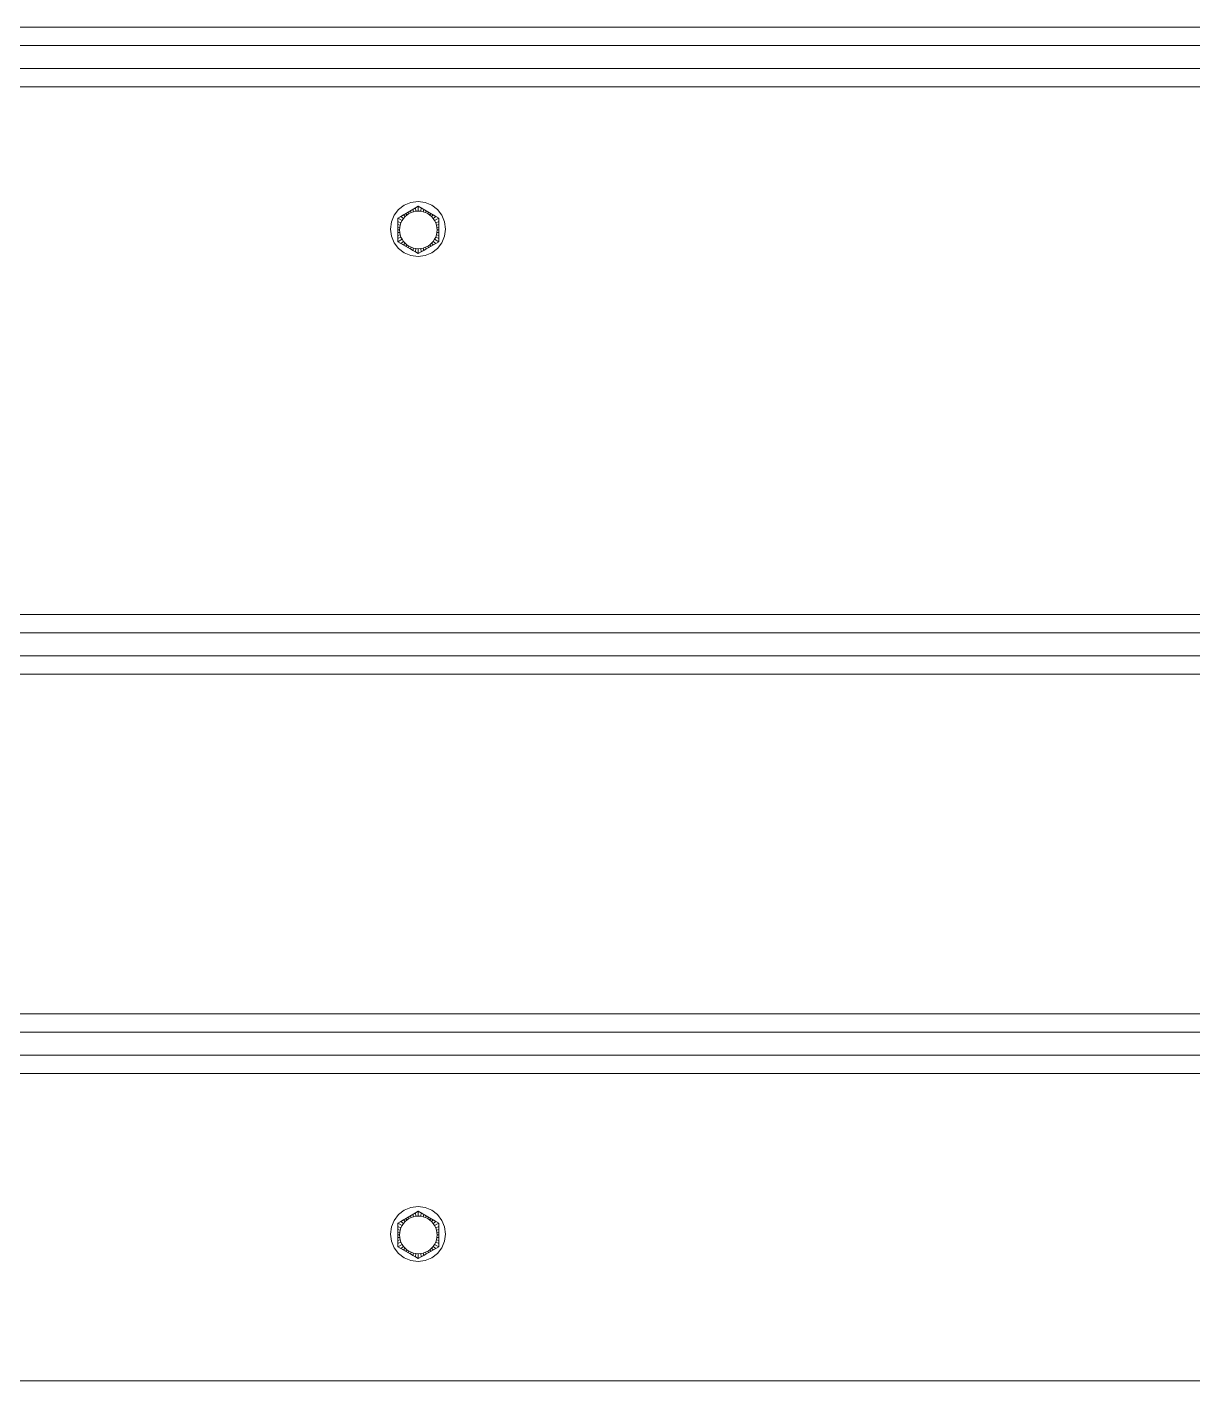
# Model space of a CAD drawing. Header units: inches. Extents: x -827 to 154, y -802 to 207.
# Drawn here: x -105.97 to -90.09, y -192.41 to -173.98 of the extents above; entities that cross this region are included whole.
import ezdxf

# ---------------------------------------------------------------- set-up
doc = ezdxf.new("R2010")
doc.units = ezdxf.units.IN
doc.header["$MEASUREMENT"] = 0
doc.layers.add('Layer0', color=7, linetype='Continuous', lineweight=9)
doc.layers.add('Shop_Sabre_RC-8_CNC_Router_skp', color=8, linetype='Continuous', lineweight=9)

# ---------------------------------------------------------------- blocks, each defined once
blk = doc.blocks.new('Shop_Sabre_RC-8_CNC_Router_skp_9-V86-Level 1')
at = {"layer": 'Layer0'}
for p, q in [((96.006, 2.445), (96.245, 2.583)), ((96.245, 2.583), (96.006, 2.445)), ((96.245, 2.583), (96.205, 2.561)), ((96.245, 2.583), (96.205, 2.561)), ((96.245, 2.583), (96.245, 2.518)), ((96.245, 2.518), (96.245, 2.583)), ((96.284, 2.561), (96.245, 2.583)), ((96.245, 2.583), (96.284, 2.561)), ((96.006, 2.445), (95.966, 2.423)), ((95.966, 2.423), (96.006, 2.445)), ((95.966, 2.377), (95.966, 2.423)), ((96.023, 2.39), (95.966, 2.423)), ((95.966, 2.377), (95.966, 2.423)), ((96.023, 2.39), (95.966, 2.423)), ((96.041, 2.466), (96.006, 2.445)), ((96.006, 2.445), (96.041, 2.466)), ((96.042, 2.418), (96.006, 2.445)), ((96.006, 2.445), (96.042, 2.418)), ((96.023, 2.39), (96.042, 2.418)), ((96.023, 2.39), (96.042, 2.418)), ((96.074, 2.485), (96.041, 2.466)), ((96.041, 2.466), (96.074, 2.485)), ((96.041, 2.466), (96.064, 2.443)), ((96.064, 2.443), (96.041, 2.466)), ((96.042, 2.418), (96.064, 2.443)), ((96.042, 2.418), (96.064, 2.443)), ((96.064, 2.443), (96.089, 2.465)), ((96.064, 2.443), (96.089, 2.465)), ((96.105, 2.503), (96.074, 2.485)), ((96.074, 2.485), (96.105, 2.503)), ((96.074, 2.485), (96.089, 2.465)), ((96.089, 2.465), (96.074, 2.485)), ((96.089, 2.465), (96.108, 2.477)), ((96.089, 2.465), (96.108, 2.477)), ((96.137, 2.521), (96.105, 2.503)), ((96.137, 2.521), (96.105, 2.503)), ((96.105, 2.503), (96.117, 2.483)), ((96.117, 2.483), (96.105, 2.503)), ((96.108, 2.477), (96.117, 2.483)), ((96.108, 2.477), (96.117, 2.483)), ((96.117, 2.483), (96.147, 2.498)), ((96.117, 2.483), (96.147, 2.498)), ((96.17, 2.54), (96.137, 2.521)), ((96.17, 2.54), (96.137, 2.521)), ((96.137, 2.521), (96.147, 2.498)), ((96.147, 2.498), (96.137, 2.521)), ((96.147, 2.498), (96.179, 2.509)), ((96.147, 2.498), (96.179, 2.509)), ((96.205, 2.561), (96.17, 2.54)), ((96.205, 2.561), (96.17, 2.54)), ((96.179, 2.509), (96.17, 2.54)), ((96.17, 2.54), (96.179, 2.509)), ((96.179, 2.509), (96.211, 2.515)), ((96.179, 2.509), (96.211, 2.515)), ((96.211, 2.515), (96.205, 2.561)), ((96.205, 2.561), (96.211, 2.515)), ((96.211, 2.515), (96.245, 2.518)), ((96.211, 2.515), (96.245, 2.518)), ((96.245, 2.518), (96.278, 2.515)), ((96.245, 2.518), (96.278, 2.515)), ((96.284, 2.561), (96.278, 2.515)), ((96.284, 2.561), (96.278, 2.515)), ((96.278, 2.515), (96.311, 2.509)), ((96.311, 2.509), (96.278, 2.515)), ((96.284, 2.561), (96.484, 2.445)), ((96.484, 2.445), (96.284, 2.561)), ((96.284, 2.561), (96.319, 2.54)), ((96.284, 2.561), (96.319, 2.54)), ((96.311, 2.509), (96.319, 2.54)), ((96.319, 2.54), (96.311, 2.509)), ((96.311, 2.509), (96.343, 2.498)), ((96.343, 2.498), (96.311, 2.509)), ((96.319, 2.54), (96.352, 2.521)), ((96.319, 2.54), (96.352, 2.521)), ((96.352, 2.521), (96.343, 2.498)), ((96.343, 2.498), (96.352, 2.521)), ((96.343, 2.498), (96.373, 2.483)), ((96.373, 2.483), (96.343, 2.498)), ((96.352, 2.521), (96.384, 2.503)), ((96.352, 2.521), (96.384, 2.503)), ((96.384, 2.503), (96.373, 2.483)), ((96.373, 2.483), (96.384, 2.503)), ((96.373, 2.483), (96.401, 2.465)), ((96.401, 2.465), (96.373, 2.483)), ((96.384, 2.503), (96.416, 2.485)), ((96.416, 2.485), (96.384, 2.503)), ((96.416, 2.485), (96.401, 2.465)), ((96.401, 2.465), (96.416, 2.485)), ((96.401, 2.465), (96.426, 2.443)), ((96.426, 2.443), (96.401, 2.465)), ((96.416, 2.485), (96.449, 2.466)), ((96.449, 2.466), (96.416, 2.485)), ((96.449, 2.466), (96.426, 2.443)), ((96.426, 2.443), (96.449, 2.466)), ((96.426, 2.443), (96.448, 2.418)), ((96.448, 2.418), (96.426, 2.443)), ((96.448, 2.418), (96.484, 2.445)), ((96.484, 2.445), (96.448, 2.418)), ((96.448, 2.418), (96.466, 2.39)), ((96.466, 2.39), (96.448, 2.418)), ((96.449, 2.466), (96.484, 2.445)), ((96.484, 2.445), (96.449, 2.466)), ((96.466, 2.39), (96.523, 2.423)), ((96.523, 2.423), (96.466, 2.39)), ((96.484, 2.445), (96.523, 2.423)), ((96.523, 2.423), (96.484, 2.445)), ((96.523, 2.423), (96.523, 2.101)), ((96.523, 2.101), (96.523, 2.423)), ((96.523, 2.377), (96.523, 2.423)), ((96.523, 2.423), (96.523, 2.377)), ((95.966, 2.377), (95.966, 2.101)), ((95.966, 2.377), (96.008, 2.36)), ((95.966, 2.377), (95.966, 2.336)), ((95.966, 2.377), (96.008, 2.36)), ((95.966, 2.101), (95.966, 2.377)), ((95.966, 2.336), (95.966, 2.377)), ((95.998, 2.328), (95.966, 2.336)), ((95.966, 2.299), (95.966, 2.336)), ((95.998, 2.328), (95.966, 2.336)), ((95.966, 2.299), (95.966, 2.336)), ((95.966, 2.299), (95.991, 2.295)), ((95.966, 2.299), (95.966, 2.262)), ((95.966, 2.299), (95.991, 2.295)), ((95.966, 2.262), (95.966, 2.299)), ((95.989, 2.262), (95.966, 2.262)), ((95.966, 2.262), (95.966, 2.225)), ((95.966, 2.262), (95.989, 2.262)), ((95.966, 2.225), (95.966, 2.262)), ((95.991, 2.228), (95.966, 2.225)), ((95.966, 2.225), (95.991, 2.228)), ((95.966, 2.187), (95.966, 2.225)), ((95.966, 2.225), (95.966, 2.187)), ((95.991, 2.295), (95.989, 2.262)), ((95.991, 2.295), (95.989, 2.262)), ((95.991, 2.295), (95.989, 2.262)), ((95.989, 2.262), (95.991, 2.295)), ((95.989, 2.262), (95.991, 2.228)), ((95.989, 2.262), (95.991, 2.228)), ((95.991, 2.228), (95.989, 2.262)), ((95.991, 2.228), (95.989, 2.262)), ((95.998, 2.328), (95.991, 2.295)), ((95.991, 2.295), (95.998, 2.328)), ((95.991, 2.295), (95.998, 2.328)), ((95.998, 2.328), (95.991, 2.295)), ((95.991, 2.228), (95.998, 2.196)), ((95.998, 2.196), (95.991, 2.228)), ((95.991, 2.228), (95.998, 2.196)), ((95.998, 2.196), (95.991, 2.228)), ((96.008, 2.36), (95.998, 2.328)), ((95.998, 2.328), (96.008, 2.36)), ((95.998, 2.328), (96.008, 2.36)), ((95.998, 2.328), (96.008, 2.36)), ((96.008, 2.36), (96.023, 2.39)), ((96.023, 2.39), (96.008, 2.36)), ((96.466, 2.39), (96.481, 2.36)), ((96.481, 2.36), (96.466, 2.39)), ((96.523, 2.377), (96.481, 2.36)), ((96.481, 2.36), (96.523, 2.377)), ((96.481, 2.36), (96.492, 2.328)), ((96.492, 2.328), (96.481, 2.36)), ((96.492, 2.328), (96.523, 2.336)), ((96.523, 2.336), (96.492, 2.328)), ((96.498, 2.295), (96.492, 2.328)), ((96.492, 2.328), (96.498, 2.295)), ((96.492, 2.328), (96.498, 2.295)), ((96.498, 2.295), (96.492, 2.328)), ((96.492, 2.196), (96.498, 2.228)), ((96.492, 2.196), (96.498, 2.228)), ((96.492, 2.196), (96.498, 2.228)), ((96.498, 2.228), (96.492, 2.196)), ((96.523, 2.299), (96.498, 2.295)), ((96.498, 2.295), (96.523, 2.299)), ((96.501, 2.262), (96.498, 2.295)), ((96.498, 2.295), (96.501, 2.262)), ((96.498, 2.295), (96.501, 2.262)), ((96.501, 2.262), (96.498, 2.295)), ((96.498, 2.228), (96.501, 2.262)), ((96.501, 2.262), (96.498, 2.228)), ((96.498, 2.228), (96.501, 2.262)), ((96.501, 2.262), (96.498, 2.228)), ((96.523, 2.225), (96.498, 2.228)), ((96.498, 2.228), (96.523, 2.225)), ((96.501, 2.262), (96.523, 2.262)), ((96.501, 2.262), (96.523, 2.262)), ((96.523, 2.336), (96.523, 2.377)), ((96.523, 2.377), (96.523, 2.336)), ((96.523, 2.299), (96.523, 2.336)), ((96.523, 2.336), (96.523, 2.299)), ((96.523, 2.262), (96.523, 2.299)), ((96.523, 2.299), (96.523, 2.262)), ((96.523, 2.225), (96.523, 2.262)), ((96.523, 2.225), (96.523, 2.262)), ((96.523, 2.187), (96.523, 2.225)), ((96.523, 2.187), (96.523, 2.225)), ((95.998, 2.196), (95.966, 2.187)), ((95.998, 2.196), (95.966, 2.187)), ((95.966, 2.146), (95.966, 2.187)), ((95.966, 2.146), (95.966, 2.187)), ((96.008, 2.164), (95.966, 2.146)), ((95.966, 2.146), (96.008, 2.164)), ((95.966, 2.146), (95.966, 2.101)), ((95.966, 2.101), (95.966, 2.146)), ((96.023, 2.134), (95.966, 2.101)), ((95.966, 2.101), (96.023, 2.134)), ((95.966, 2.101), (96.006, 2.078)), ((96.006, 2.078), (95.966, 2.101)), ((95.998, 2.196), (96.008, 2.164)), ((95.998, 2.196), (96.008, 2.164)), ((96.042, 2.106), (96.006, 2.078)), ((96.006, 2.078), (96.042, 2.106)), ((96.006, 2.078), (96.245, 1.94)), ((96.245, 1.94), (96.006, 2.078)), ((96.006, 2.078), (96.041, 2.058)), ((96.041, 2.058), (96.006, 2.078)), ((96.008, 2.164), (96.023, 2.134)), ((96.008, 2.164), (96.023, 2.134)), ((96.023, 2.134), (96.042, 2.106)), ((96.023, 2.134), (96.042, 2.106)), ((96.041, 2.058), (96.064, 2.081)), ((96.064, 2.081), (96.041, 2.058)), ((96.041, 2.058), (96.074, 2.039)), ((96.074, 2.039), (96.041, 2.058)), ((96.042, 2.106), (96.064, 2.081)), ((96.042, 2.106), (96.064, 2.081)), ((96.064, 2.081), (96.089, 2.059)), ((96.064, 2.081), (96.089, 2.059)), ((96.074, 2.039), (96.089, 2.059)), ((96.089, 2.059), (96.074, 2.039)), ((96.074, 2.039), (96.105, 2.021)), ((96.105, 2.021), (96.074, 2.039)), ((96.089, 2.059), (96.117, 2.04)), ((96.089, 2.059), (96.117, 2.04)), ((96.105, 2.021), (96.117, 2.04)), ((96.117, 2.04), (96.105, 2.021)), ((96.117, 2.04), (96.147, 2.026)), ((96.117, 2.04), (96.147, 2.026)), ((96.284, 1.963), (96.484, 2.078)), ((96.484, 2.078), (96.284, 1.963)), ((96.343, 2.026), (96.373, 2.04)), ((96.373, 2.04), (96.343, 2.026)), ((96.373, 2.04), (96.401, 2.059)), ((96.401, 2.059), (96.373, 2.04)), ((96.384, 2.021), (96.373, 2.04)), ((96.373, 2.04), (96.384, 2.021)), ((96.416, 2.039), (96.384, 2.021)), ((96.384, 2.021), (96.416, 2.039)), ((96.401, 2.059), (96.426, 2.081)), ((96.426, 2.081), (96.401, 2.059)), ((96.416, 2.039), (96.401, 2.059)), ((96.401, 2.059), (96.416, 2.039)), ((96.416, 2.039), (96.449, 2.058)), ((96.449, 2.058), (96.416, 2.039)), ((96.426, 2.081), (96.448, 2.106)), ((96.448, 2.106), (96.426, 2.081)), ((96.426, 2.081), (96.449, 2.058)), ((96.449, 2.058), (96.426, 2.081)), ((96.448, 2.106), (96.466, 2.134)), ((96.466, 2.134), (96.448, 2.106)), ((96.448, 2.106), (96.484, 2.078)), ((96.484, 2.078), (96.448, 2.106)), ((96.484, 2.078), (96.449, 2.058)), ((96.449, 2.058), (96.484, 2.078)), ((96.466, 2.134), (96.481, 2.164)), ((96.481, 2.164), (96.466, 2.134)), ((96.523, 2.101), (96.466, 2.134)), ((96.466, 2.134), (96.523, 2.101)), ((96.481, 2.164), (96.492, 2.196)), ((96.481, 2.164), (96.492, 2.196)), ((96.481, 2.164), (96.492, 2.196)), ((96.492, 2.196), (96.481, 2.164)), ((96.481, 2.164), (96.523, 2.146)), ((96.523, 2.146), (96.481, 2.164)), ((96.523, 2.101), (96.484, 2.078)), ((96.484, 2.078), (96.523, 2.101)), ((96.523, 2.187), (96.492, 2.196)), ((96.492, 2.196), (96.523, 2.187)), ((96.523, 2.146), (96.523, 2.187)), ((96.523, 2.146), (96.523, 2.187)), ((96.523, 2.146), (96.523, 2.101)), ((96.523, 2.101), (96.523, 2.146)), ((96.137, 2.002), (96.105, 2.021)), ((96.137, 2.002), (96.105, 2.021)), ((96.137, 2.002), (96.147, 2.026)), ((96.147, 2.026), (96.137, 2.002)), ((96.17, 1.983), (96.137, 2.002)), ((96.17, 1.983), (96.137, 2.002)), ((96.147, 2.026), (96.179, 2.015)), ((96.147, 2.026), (96.179, 2.015)), ((96.179, 2.015), (96.17, 1.983)), ((96.17, 1.983), (96.179, 2.015)), ((96.205, 1.963), (96.17, 1.983)), ((96.205, 1.963), (96.17, 1.983)), ((96.179, 2.015), (96.211, 2.008)), ((96.179, 2.015), (96.211, 2.008)), ((96.205, 1.963), (96.211, 2.008)), ((96.211, 2.008), (96.205, 1.963)), ((96.245, 1.94), (96.205, 1.963)), ((96.245, 1.94), (96.205, 1.963)), ((96.211, 2.008), (96.245, 2.006)), ((96.211, 2.008), (96.245, 2.006)), ((96.245, 2.006), (96.278, 2.008)), ((96.245, 2.006), (96.278, 2.008)), ((96.245, 2.006), (96.245, 1.94)), ((96.245, 1.94), (96.245, 2.006)), ((96.245, 1.94), (96.284, 1.963)), ((96.284, 1.963), (96.245, 1.94)), ((96.278, 2.008), (96.311, 2.015)), ((96.311, 2.015), (96.278, 2.008)), ((96.284, 1.963), (96.278, 2.008)), ((96.284, 1.963), (96.278, 2.008)), ((96.284, 1.963), (96.319, 1.983)), ((96.284, 1.963), (96.319, 1.983)), ((96.311, 2.015), (96.343, 2.026)), ((96.343, 2.026), (96.311, 2.015)), ((96.311, 2.015), (96.319, 1.983)), ((96.319, 1.983), (96.311, 2.015)), ((96.319, 1.983), (96.352, 2.002)), ((96.319, 1.983), (96.352, 2.002)), ((96.343, 2.026), (96.352, 2.002)), ((96.352, 2.002), (96.343, 2.026)), ((96.352, 2.002), (96.384, 2.021)), ((96.352, 2.002), (96.384, 2.021))]:
    blk.add_line(p, q, dxfattribs=at)
blk = doc.blocks.new('Shop_Sabre_RC-8_CNC_Router_skp_144-V87-Level 1')
blk.add_blockref('Shop_Sabre_RC-8_CNC_Router_skp_9-V86-Level 1', (12.626, 0))
blk = doc.blocks.new('Shop_Sabre_RC-8_CNC_Router_skp_143-402882-Level 1')
at = {"layer": 'Layer0'}
for p, q in [((51.1875, 0.5625), (0, 0.5625)), ((51.1875, 0.5625), (0, 0.5625)), ((0, 0.25), (51.1875, 0.25)), ((0, 0.25), (51.1875, 0.25))]:
    blk.add_line(p, q, dxfattribs=at)
blk = doc.blocks.new('Shop_Sabre_RC-8_CNC_Router_skp_142-402881-Level 1')
at = {"layer": 'Layer0'}
for p, q in [((51.1875, 0.5625), (0, 0.5625)), ((51.1875, 0.5625), (0, 0.5625)), ((0, 0.25), (51.1875, 0.25)), ((0, 0.25), (51.1875, 0.25))]:
    blk.add_line(p, q, dxfattribs=at)
blk = doc.blocks.new('Shop_Sabre_RC-8_CNC_Router_skp_141-402880-Level 1')
at = {"layer": 'Layer0'}
for p, q in [((50.757, 0.562), (0, 0.562)), ((50.757, 0.562), (0, 0.562)), ((0, 0.25), (50.757, 0.25)), ((0, 0.25), (50.757, 0.25))]:
    blk.add_line(p, q, dxfattribs=at)
blk = doc.blocks.new('Shop_Sabre_RC-8_CNC_Router_skp_135-402874-Level 1')
at = {"layer": 'Layer0'}
for p, q in [((0.25, 59.75), (53, 59.75)), ((0.25, 59.75), (53, 59.75)), ((36.151, 58.112), (36.061, 58.075)), ((36.151, 58.112), (36.061, 58.075)), ((36.249, 58.125), (36.151, 58.112)), ((36.249, 58.125), (36.151, 58.112)), ((36.249, 58.125), (36.346, 58.112)), ((36.346, 58.112), (36.249, 58.125)), ((36.346, 58.112), (36.436, 58.075)), ((36.436, 58.075), (36.346, 58.112)), ((35.924, 57.938), (35.886, 57.847)), ((35.924, 57.938), (35.886, 57.847)), ((35.983, 58.015), (35.924, 57.938)), ((35.983, 58.015), (35.924, 57.938)), ((36.061, 58.075), (35.983, 58.015)), ((35.983, 58.015), (36.061, 58.075)), ((36.436, 58.075), (36.514, 58.015)), ((36.514, 58.015), (36.436, 58.075)), ((36.514, 58.015), (36.573, 57.938)), ((36.514, 58.015), (36.573, 57.938)), ((36.573, 57.938), (36.611, 57.847)), ((36.573, 57.938), (36.611, 57.847)), ((35.874, 57.75), (35.886, 57.847)), ((35.886, 57.847), (35.874, 57.75)), ((35.886, 57.653), (35.874, 57.75)), ((35.874, 57.75), (35.886, 57.653)), ((36.624, 57.75), (36.611, 57.847)), ((36.611, 57.847), (36.624, 57.75)), ((36.611, 57.653), (36.624, 57.75)), ((36.624, 57.75), (36.611, 57.653)), ((35.924, 57.563), (35.886, 57.653)), ((35.886, 57.653), (35.924, 57.563)), ((35.983, 57.485), (35.924, 57.563)), ((35.924, 57.563), (35.983, 57.485)), ((36.514, 57.485), (36.573, 57.563)), ((36.573, 57.563), (36.514, 57.485)), ((36.573, 57.563), (36.611, 57.653)), ((36.611, 57.653), (36.573, 57.563)), ((36.061, 57.425), (35.983, 57.485)), ((36.061, 57.425), (35.983, 57.485)), ((36.151, 57.388), (36.061, 57.425)), ((36.151, 57.388), (36.061, 57.425)), ((36.249, 57.375), (36.151, 57.388)), ((36.249, 57.375), (36.151, 57.388)), ((36.249, 57.375), (36.346, 57.388)), ((36.346, 57.388), (36.249, 57.375)), ((36.346, 57.388), (36.436, 57.425)), ((36.436, 57.425), (36.346, 57.388)), ((36.436, 57.425), (36.514, 57.485)), ((36.436, 57.425), (36.514, 57.485)), ((1.812, 55.563), (53, 55.563)), ((53, 55.563), (1.812, 55.563)), ((53, 54.75), (1.812, 54.75)), ((1.812, 54.75), (53, 54.75)), ((53, 50.125), (1.812, 50.125)), ((53, 50.125), (1.812, 50.125)), ((53, 49.313), (2.249, 49.313)), ((2.249, 49.313), (53, 49.313)), ((36.249, 44.438), (36.151, 44.425)), ((36.249, 44.438), (36.151, 44.425)), ((36.249, 44.438), (36.346, 44.425)), ((36.346, 44.425), (36.249, 44.438)), ((35.924, 44.25), (35.886, 44.16)), ((35.924, 44.25), (35.886, 44.16)), ((35.983, 44.328), (35.924, 44.25)), ((35.983, 44.328), (35.924, 44.25)), ((36.061, 44.387), (35.983, 44.328)), ((35.983, 44.328), (36.061, 44.387)), ((36.151, 44.425), (36.061, 44.387)), ((36.151, 44.425), (36.061, 44.387)), ((36.346, 44.425), (36.436, 44.387)), ((36.436, 44.387), (36.346, 44.425)), ((36.436, 44.387), (36.514, 44.328)), ((36.514, 44.328), (36.436, 44.387)), ((36.514, 44.328), (36.573, 44.25)), ((36.514, 44.328), (36.573, 44.25)), ((36.573, 44.25), (36.611, 44.16)), ((36.573, 44.25), (36.611, 44.16)), ((35.874, 44.063), (35.886, 44.16)), ((35.886, 44.16), (35.874, 44.063)), ((36.624, 44.063), (36.611, 44.16)), ((36.611, 44.16), (36.624, 44.063)), ((35.886, 43.965), (35.874, 44.063)), ((35.874, 44.063), (35.886, 43.965)), ((35.924, 43.875), (35.886, 43.965)), ((35.886, 43.965), (35.924, 43.875)), ((36.573, 43.875), (36.611, 43.965)), ((36.611, 43.965), (36.573, 43.875)), ((36.611, 43.965), (36.624, 44.063)), ((36.624, 44.063), (36.611, 43.965)), ((35.983, 43.797), (35.924, 43.875)), ((35.924, 43.875), (35.983, 43.797)), ((36.061, 43.738), (35.983, 43.797)), ((36.061, 43.738), (35.983, 43.797)), ((36.151, 43.7), (36.061, 43.738)), ((36.151, 43.7), (36.061, 43.738)), ((36.249, 43.688), (36.151, 43.7)), ((36.249, 43.688), (36.151, 43.7)), ((36.249, 43.688), (36.346, 43.7)), ((36.346, 43.7), (36.249, 43.688)), ((36.346, 43.7), (36.436, 43.738)), ((36.436, 43.738), (36.346, 43.7)), ((36.436, 43.738), (36.514, 43.797)), ((36.436, 43.738), (36.514, 43.797)), ((36.514, 43.797), (36.573, 43.875)), ((36.573, 43.875), (36.514, 43.797)), ((1.812, 42.125), (52.57, 42.125)), ((52.57, 42.125), (1.812, 42.125)), ((52.57, 41.313), (1.812, 41.313)), ((1.812, 41.313), (52.57, 41.313))]:
    blk.add_line(p, q, dxfattribs=at)
for name, p in [('Shop_Sabre_RC-8_CNC_Router_skp_144-V87-Level 1', (-72.626, 55.5)), ('Shop_Sabre_RC-8_CNC_Router_skp_143-402882-Level 1', (1.812, 54.75)), ('Shop_Sabre_RC-8_CNC_Router_skp_142-402881-Level 1', (1.812, 49.313)), ('Shop_Sabre_RC-8_CNC_Router_skp_144-V87-Level 1', (-72.626, 41.813)), ('Shop_Sabre_RC-8_CNC_Router_skp_141-402880-Level 1', (1.812, 41.313))]:
    blk.add_blockref(name, p)
blk = doc.blocks.new('Shop_Sabre_RC-8_CNC_Router_skp_1-402740-Level 1')
blk.add_blockref('Shop_Sabre_RC-8_CNC_Router_skp_135-402874-Level 1', (0, 0))
blk = doc.blocks.new('Shop_Sabre_RC-8_CNC_Router_skp-402726-Level 1')
blk.add_blockref('Shop_Sabre_RC-8_CNC_Router_skp_1-402740-Level 1', (0, 0))

msp = doc.modelspace()

# ---------------------------------------------------------------- block references
at = {"layer": 'Shop_Sabre_RC-8_CNC_Router_skp', "color": 7, "rotation": 180}
msp.add_blockref('Shop_Sabre_RC-8_CNC_Router_skp-402726-Level 1', (-64.395614, -132.663924), dxfattribs=at)

doc.saveas('drawing.dxf')
